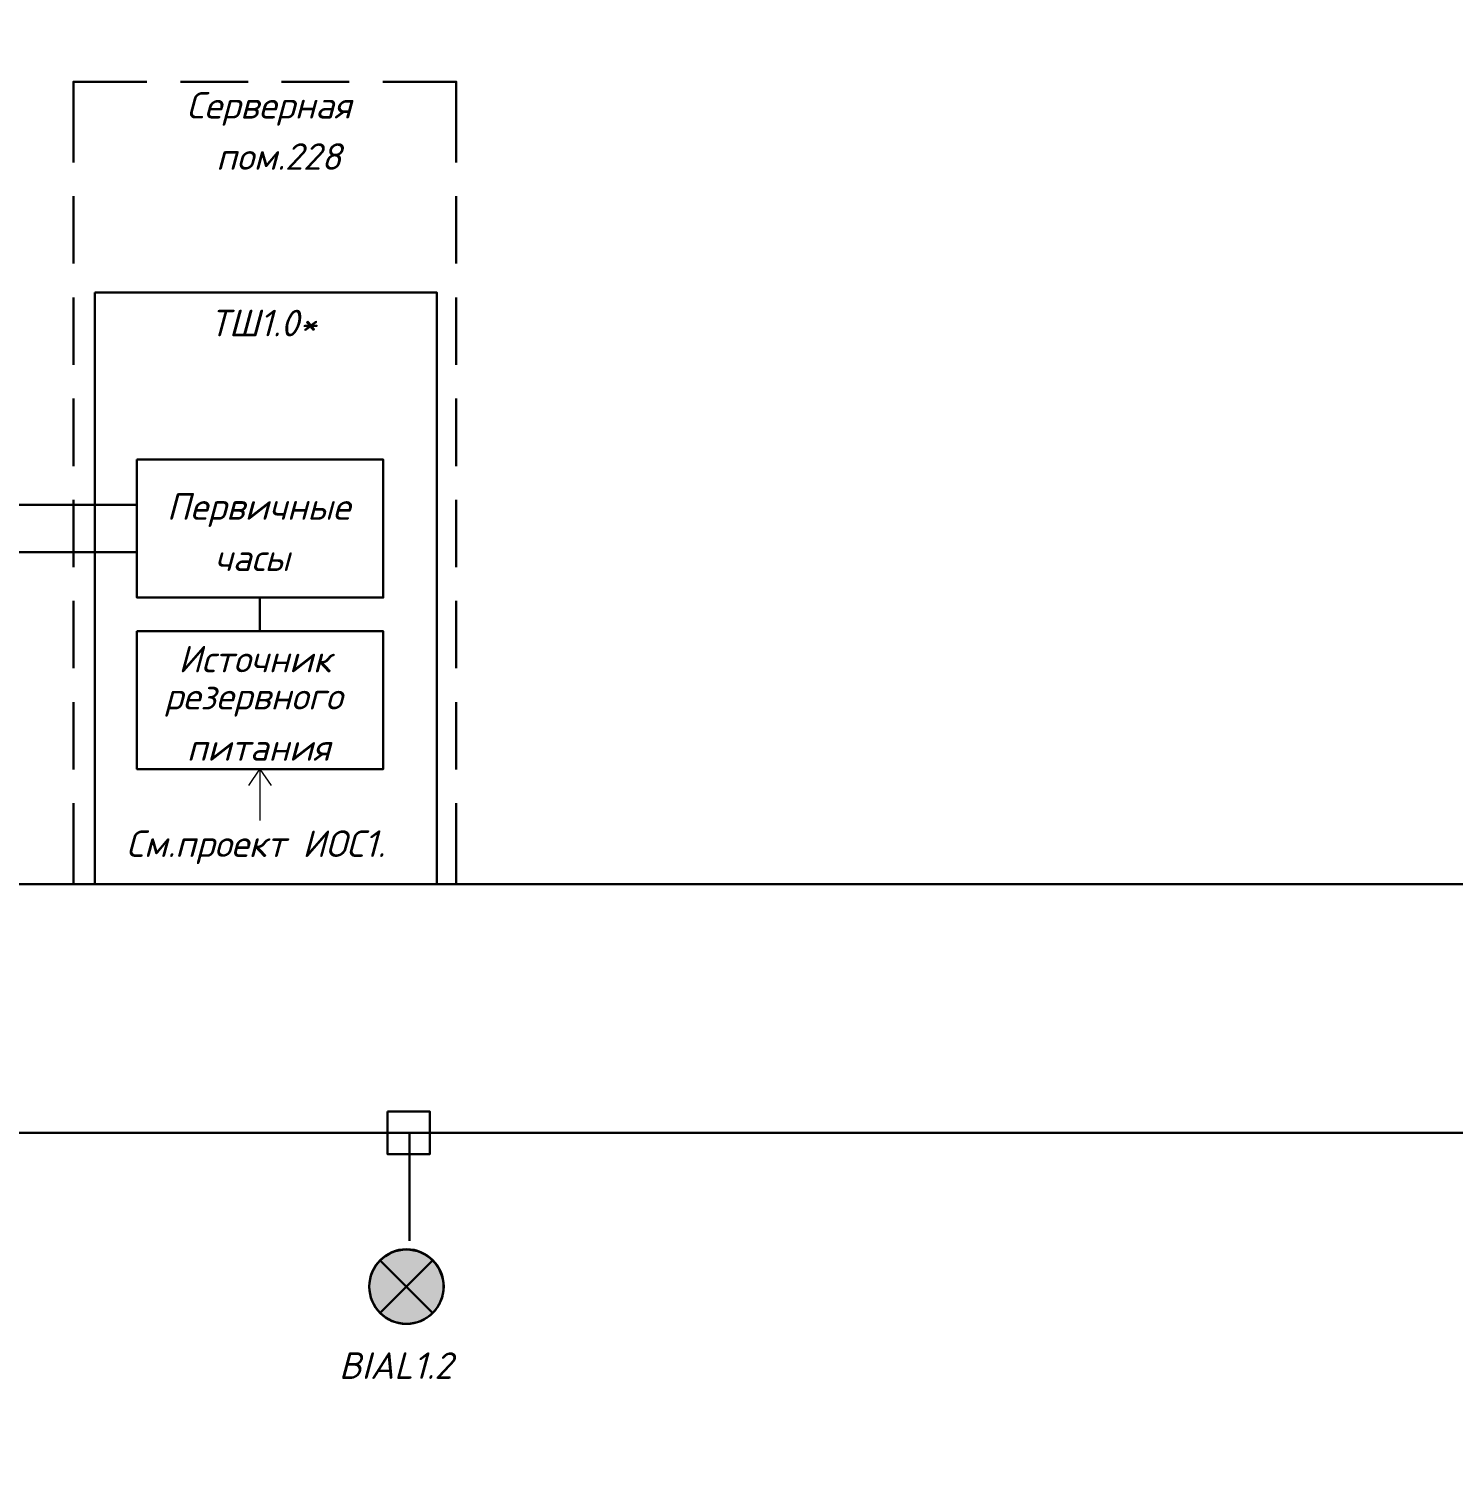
# Model space of a CAD drawing. Extents: x 69291107 to 70108111, y -33487476 to -33099794.
# Drawn here: x 69308785 to 69322173, y -33459923 to -33446476 of the extents above; entities that cross this region are included whole.
import ezdxf

# ---------------------------------------------------------------- set-up
doc = ezdxf.new("R2010")
doc.units = 0
doc.header["$LTSCALE"] = 100
for name, color, linetype in [('PDF _СКС', 1, 'Continuous'), ('PDF _СС_ЗВ_Кабель', 1, 'Continuous'), ('PDF _СС_ЗВ_Оборудование', 1, 'Continuous'), ('PDF _СС_Схема', 7, 'Continuous'), ('PDF _Текст', 7, 'Continuous')]:
    doc.layers.add(name, color=color, linetype=linetype)
doc.layers.add('PDF _СС_ЭЧС_Кабель', color=180, linetype='Continuous', true_color=0x3f00ff)
doc.styles.add('PDF ISOCPEUR', font='isocpeur.ttf')
doc.styles.add('PDF ISOCPEUR Italic', font='isocpeui.ttf')

msp = doc.modelspace()

# ---------------------------------------------------------------- linework, layer by layer
at = {"layer": 'PDF _СКС', "lineweight": 30}
for points in [[(69312088, -33458053), (69312581, -33458546)], [(69312088, -33458546), (69312581, -33458053)]]:
    msp.add_lwpolyline(points, dxfattribs=at)
msp.add_circle((69312336, -33458298), 350, dxfattribs=at)
at = {"layer": 'PDF _СС_ЗВ_Кабель', "lineweight": 30}
for points in [[(69321476, -33463807), (69322553, -33463807), (69322553, -33456854), (69304284, -33456854), (69304284, -33438076), (69297492, -33438076), (69297492, -33439165)], [(69312363, -33457870), (69312363, -33456854)]]:
    msp.add_lwpolyline(points, dxfattribs=at)
msp.add_lwpolyline([(69312156, -33456654), (69312556, -33456654), (69312556, -33457054), (69312156, -33457054)], close=True, dxfattribs=at)
at = {"layer": 'PDF _СС_ЗВ_Оборудование', "color": 7, "lineweight": 0, "true_color": 0xffffff}
msp.add_lwpolyline([(69311986, -33458300), (69312012, -33458168)], dxfattribs=at)
at = {"layer": 'PDF _СС_ЗВ_Оборудование', "lineweight": 30}
msp.add_circle((69312335, -33458301), 349, dxfattribs=at)
at = {"layer": 'PDF _СС_ЗВ_Оборудование', "color": 7, "true_color": 0xffffff, "transparency": 33554559}
for points in [[(69312058, -33458512), (69312233, -33457966), (69312005, -33458414)], [(69312233, -33457966), (69312005, -33458414), (69312088, -33458053)], [(69312158, -33458601), (69312390, -33457955), (69312058, -33458512)], [(69312390, -33457955), (69312058, -33458512), (69312233, -33457966)], [(69312532, -33458010), (69312158, -33458601), (69312390, -33457955)], [(69312005, -33458414), (69312088, -33458053), (69311986, -33458300)], [(69312088, -33458053), (69311986, -33458300), (69312012, -33458168)], [(69312252, -33458640), (69312532, -33458010), (69312158, -33458601)], [(69312639, -33458127), (69312252, -33458640), (69312532, -33458010)], [(69312377, -33458646), (69312639, -33458127), (69312252, -33458640)], [(69312683, -33458300), (69312377, -33458646), (69312639, -33458127)], [(69312500, -33458608), (69312683, -33458300), (69312377, -33458646)], [(69312656, -33458438), (69312500, -33458608), (69312683, -33458300)], [(69312581, -33458546), (69312656, -33458438), (69312500, -33458608)]]:
    msp.add_solid(points, dxfattribs=at)
at = {"layer": 'PDF _СС_Схема', "lineweight": 30}
for points in [[(69291107, -33445941), (69371400, -33445941), (69371400, -33454516), (69291107, -33454516)], [(69309408, -33448955), (69312621, -33448955), (69312621, -33454516), (69309408, -33454516)], [(69309803, -33450526), (69312118, -33450526), (69312118, -33451823), (69309803, -33451823)], [(69309803, -33452140), (69312118, -33452140), (69312118, -33453436), (69309803, -33453436)], [(69291107, -33454516), (69371400, -33454516), (69371400, -33469880), (69291107, -33469880)]]:
    msp.add_lwpolyline(points, close=True, dxfattribs=at)
for points in [[(69309206, -33447735), (69309206, -33446976), (69309896, -33446976)], [(69310213, -33446976), (69310847, -33446976)], [(69311163, -33446976), (69311797, -33446976)], [(69312113, -33446976), (69312804, -33446976), (69312804, -33447735)], [(69309206, -33448685), (69309206, -33448052)], [(69312804, -33448052), (69312804, -33448685)], [(69309206, -33449636), (69309206, -33449002)], [(69312804, -33449002), (69312804, -33449636)], [(69309206, -33450588), (69309206, -33449952)], [(69312804, -33449952), (69312804, -33450588)], [(69309206, -33451538), (69309206, -33450905)], [(69312804, -33450905), (69312804, -33451538)], [(69309206, -33452488), (69309206, -33451855)], [(69312804, -33451855), (69312804, -33452488)], [(69309206, -33453440), (69309206, -33452805)], [(69312804, -33452805), (69312804, -33453440)], [(69309896, -33454516), (69309206, -33454516), (69309206, -33453757)], [(69312804, -33453757), (69312804, -33454516), (69312113, -33454516)], [(69310847, -33454516), (69310213, -33454516)], [(69311797, -33454516), (69311163, -33454516)]]:
    msp.add_lwpolyline(points, dxfattribs=at)
at = {"layer": 'PDF _СС_Схема', "color": 3, "lineweight": 30}
msp.add_lwpolyline([(69291887, -33448651), (69291887, -33450952), (69309803, -33450952)], dxfattribs=at)
at = {"layer": 'PDF _СС_Схема', "color": 1, "lineweight": 30}
msp.add_lwpolyline([(69310959, -33452140), (69310959, -33451823)], dxfattribs=at)
at = {"layer": 'PDF _СС_Схема', "color": 1, "lineweight": 0}
for points in [[(69310855, -33453589), (69310959, -33453436), (69310959, -33453919)], [(69310959, -33453436), (69311063, -33453589)]]:
    msp.add_lwpolyline(points, dxfattribs=at)
at = {"layer": 'PDF _СС_ЭЧС_Кабель', "lineweight": 30}
msp.add_lwpolyline([(69297492, -33461854), (69297491, -33460840), (69302575, -33460840), (69302568, -33451398), (69309803, -33451398)], dxfattribs=at)

# ---------------------------------------------------------------- texts
at = {"layer": 'PDF _Текст', "attachment_point": 7}
for s, insert, char_height, style in [('Серверная', (69310268, -33447389), 249.6, 'PDF ISOCPEUR Italic'), ('пом.228', (69310547, -33447803), 249.6, 'PDF ISOCPEUR Italic'), ('ТШ1.0*', (69310489, -33449368), 249.6, 'PDF ISOCPEUR Italic'), ('Первичные', (69310083, -33451160), 249.6, 'PDF ISOCPEUR Italic'), ('часы', (69310530, -33451574), 249.6, 'PDF ISOCPEUR Italic'), ('Источник', (69310192, -33452526), 249.6, 'PDF ISOCPEUR Italic'), ('резервного', (69310060, -33452943), 249.6, 'PDF ISOCPEUR Italic'), ('питания', (69310271, -33453357), 249.6, 'PDF ISOCPEUR Italic'), ('{\\fISOCPEUR|b0|i1|c204|p34;См.проект ИОС1.}', (69309701, -33454329), 249.57, 'PDF ISOCPEUR'), ('{\\fISOCPEUR|b0|i1|c204|p34;BIAL1.2}', (69311701, -33459167), 249.57, 'PDF ISOCPEUR')]:
    msp.add_mtext(s, dxfattribs=dict(at, insert=insert, char_height=char_height, style=style))

doc.saveas('drawing.dxf')
